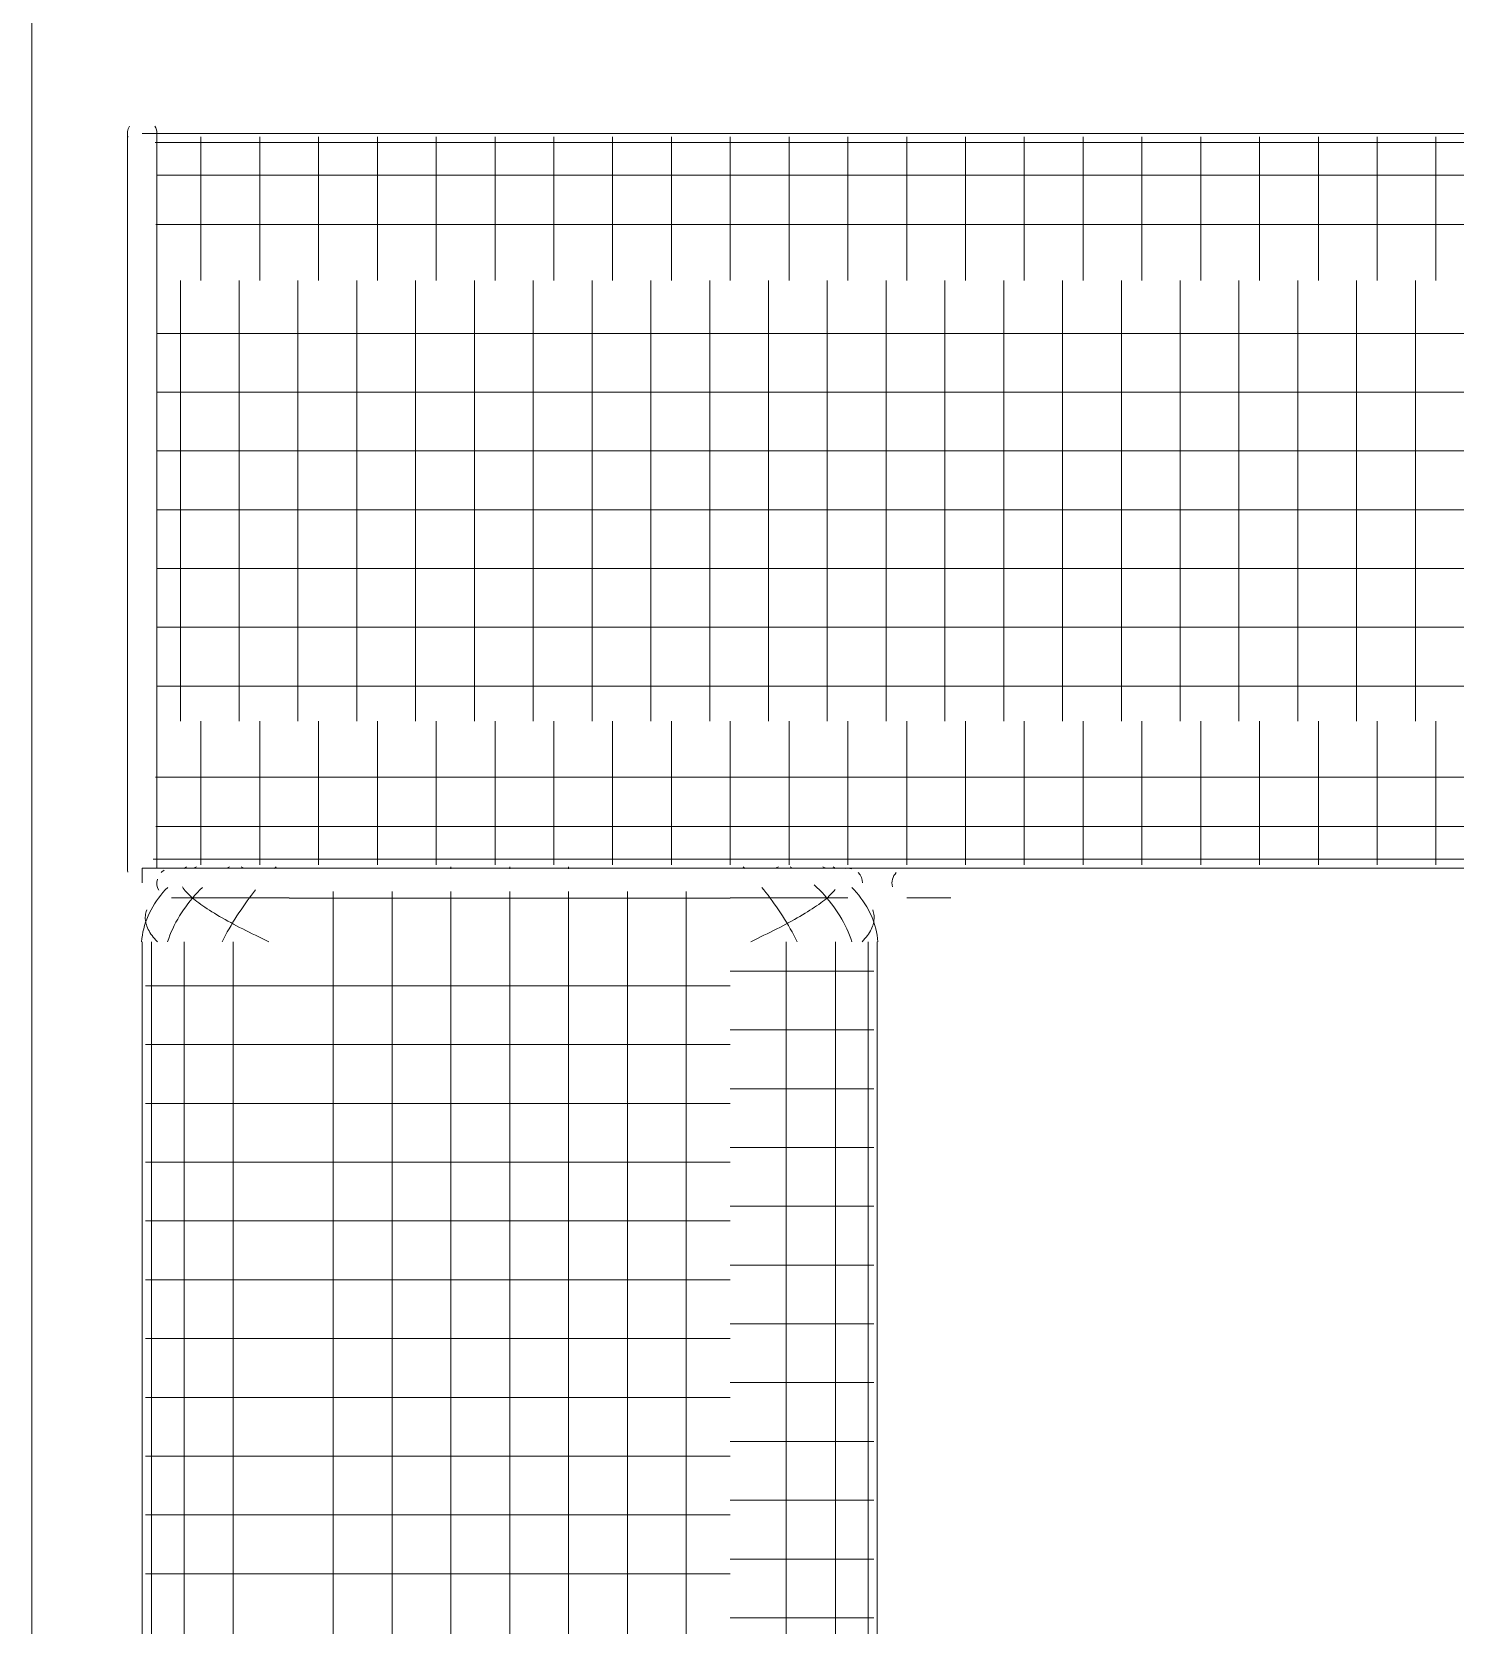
# Model space of a CAD drawing. Header units: millimetres. Extents: x 586.5 to 618.3, y 239.1 to 272.6.
# Drawn here: x 594.072 to 594.556, y 270.803 to 271.345 of the extents above; entities that cross this region are included whole.
import ezdxf

# ---------------------------------------------------------------- set-up
doc = ezdxf.new("R2010")
doc.units = ezdxf.units.MM
doc.header["$LTSCALE"] = 75
doc.layers.add('A Arquitetura LRZ', color=252, linetype='Continuous', lineweight=9)
doc.layers.add('A Mobiliário LRZ', color=253, linetype='Continuous', lineweight=9)

msp = doc.modelspace()

# ---------------------------------------------------------------- linework, layer by layer
at = {"layer": 'A Arquitetura LRZ'}
msp.add_line((594.07204, 263.6104), (594.07204, 271.4104), dxfattribs=at)
at = {"layer": 'A Mobiliário LRZ'}
for p, q in [((594.10454, 271.3104), (594.10454, 271.31036)), ((594.10454, 271.31036), (594.10454, 271.31024)), ((594.10454, 271.31024), (594.10454, 271.31004)), ((594.10454, 271.31004), (594.10454, 271.30977)), ((594.10454, 271.30977), (594.10454, 271.30941)), ((594.10454, 271.30941), (594.10454, 271.30897)), ((595.02954, 271.3104), (594.10954, 271.3104)), ((594.11454, 271.31034), (594.11454, 271.3104)), ((594.11454, 271.3104), (594.11454, 271.3104)), ((594.11454, 271.3102), (594.11454, 271.31034)), ((594.11454, 271.30998), (594.11454, 271.3102)), ((594.11454, 271.30968), (594.11454, 271.30998)), ((594.11454, 271.3093), (594.11454, 271.30968)), ((594.10454, 271.30897), (594.10454, 271.30846)), ((594.10454, 271.30846), (594.10454, 271.30787)), ((594.10454, 271.30787), (594.10454, 271.3072)), ((594.10454, 271.3072), (594.10454, 271.30646)), ((594.10454, 271.30646), (594.10454, 271.30564)), ((594.10454, 271.30564), (594.10454, 271.30475)), ((594.10454, 271.30475), (594.10454, 271.30379)), ((595.02487, 271.30728), (594.11394, 271.30728)), ((594.11454, 271.30884), (594.11454, 271.3093)), ((594.11454, 271.3083), (594.11454, 271.30884)), ((594.11454, 271.30769), (594.11454, 271.3083)), ((594.11454, 271.30701), (594.11454, 271.30769)), ((594.11454, 271.30624), (594.11454, 271.30701)), ((594.11454, 271.30541), (594.11454, 271.30624)), ((594.11454, 271.3045), (594.11454, 271.30541)), ((594.11454, 271.30352), (594.11454, 271.3045)), ((594.12954, 271.30926), (594.12954, 271.30421)), ((594.12954, 271.30421), (594.12954, 271.29617)), ((594.14954, 271.30926), (594.14954, 271.30421)), ((594.14954, 271.30421), (594.14954, 271.29617)), ((594.16954, 271.30926), (594.16954, 271.30421)), ((594.16954, 271.30421), (594.16954, 271.29617)), ((594.18954, 271.30926), (594.18954, 271.30421)), ((594.18954, 271.30421), (594.18954, 271.29617)), ((594.20954, 271.30926), (594.20954, 271.30421)), ((594.20954, 271.30421), (594.20954, 271.29617)), ((594.22954, 271.30926), (594.22954, 271.30421)), ((594.22954, 271.30421), (594.22954, 271.29617)), ((594.24954, 271.30926), (594.24954, 271.30421)), ((594.24954, 271.30421), (594.24954, 271.29617)), ((594.26954, 271.30926), (594.26954, 271.30421)), ((594.26954, 271.30421), (594.26954, 271.29617)), ((594.28954, 271.30926), (594.28954, 271.30421)), ((594.28954, 271.30421), (594.28954, 271.29617)), ((594.30954, 271.30926), (594.30954, 271.30421)), ((594.30954, 271.30421), (594.30954, 271.29617)), ((594.32954, 271.30926), (594.32954, 271.30421)), ((594.32954, 271.30421), (594.32954, 271.29617)), ((594.34954, 271.30926), (594.34954, 271.30421)), ((594.34954, 271.30421), (594.34954, 271.29617)), ((594.36954, 271.30926), (594.36954, 271.30421)), ((594.36954, 271.30421), (594.36954, 271.29617)), ((594.38954, 271.30926), (594.38954, 271.30421)), ((594.38954, 271.30421), (594.38954, 271.29617)), ((594.40954, 271.30926), (594.40954, 271.30421)), ((594.40954, 271.30421), (594.40954, 271.29617)), ((594.42954, 271.30926), (594.42954, 271.30421)), ((594.42954, 271.30421), (594.42954, 271.29617)), ((594.44954, 271.30926), (594.44954, 271.30421)), ((594.44954, 271.30421), (594.44954, 271.29617)), ((594.46954, 271.30926), (594.46954, 271.30421)), ((594.46954, 271.30421), (594.46954, 271.29617)), ((594.48954, 271.30926), (594.48954, 271.30421)), ((594.48954, 271.30421), (594.48954, 271.29617)), ((594.50954, 271.30926), (594.50954, 271.30421)), ((594.50954, 271.30421), (594.50954, 271.29617)), ((594.52954, 271.30926), (594.52954, 271.30421)), ((594.52954, 271.30421), (594.52954, 271.29617)), ((594.54954, 271.30926), (594.54954, 271.30421)), ((594.54954, 271.30421), (594.54954, 271.29617)), ((594.10454, 271.30379), (594.10454, 271.30277)), ((594.10454, 271.30277), (594.10454, 271.30167)), ((594.10454, 271.30167), (594.10454, 271.30051)), ((594.10454, 271.30051), (594.10454, 271.29928)), ((594.10454, 271.29928), (594.10454, 271.29799)), ((594.11454, 271.30248), (594.11454, 271.30352)), ((594.11454, 271.30136), (594.11454, 271.30248)), ((594.11454, 271.30018), (594.11454, 271.30136)), ((594.11454, 271.29894), (594.11454, 271.30018)), ((594.11454, 271.29764), (594.11454, 271.29894)), ((594.10454, 271.29799), (594.10454, 271.29665)), ((594.10454, 271.29665), (594.10454, 271.29524)), ((594.10454, 271.29524), (594.10454, 271.29378)), ((594.10454, 271.29378), (594.10454, 271.29226)), ((594.11454, 271.29627), (594.11454, 271.29764)), ((594.11454, 271.29485), (594.11454, 271.29627)), ((594.11454, 271.29337), (594.11454, 271.29485)), ((594.11454, 271.29184), (594.11454, 271.29337)), ((595.02444, 271.29617), (594.11464, 271.29617)), ((594.12954, 271.29617), (594.12954, 271.28569)), ((594.14954, 271.29617), (594.14954, 271.28569)), ((594.16954, 271.29617), (594.16954, 271.28569)), ((594.18954, 271.29617), (594.18954, 271.28569)), ((594.20954, 271.29617), (594.20954, 271.28569)), ((594.22954, 271.29617), (594.22954, 271.28569)), ((594.24954, 271.29617), (594.24954, 271.28569)), ((594.26954, 271.29617), (594.26954, 271.28569)), ((594.28954, 271.29617), (594.28954, 271.28569)), ((594.30954, 271.29617), (594.30954, 271.28569)), ((594.32954, 271.29617), (594.32954, 271.28569)), ((594.34954, 271.29617), (594.34954, 271.28569)), ((594.36954, 271.29617), (594.36954, 271.28569)), ((594.38954, 271.29617), (594.38954, 271.28569)), ((594.40954, 271.29617), (594.40954, 271.28569)), ((594.42954, 271.29617), (594.42954, 271.28569)), ((594.44954, 271.29617), (594.44954, 271.28569)), ((594.46954, 271.29617), (594.46954, 271.28569)), ((594.48954, 271.29617), (594.48954, 271.28569)), ((594.50954, 271.29617), (594.50954, 271.28569)), ((594.52954, 271.29617), (594.52954, 271.28569)), ((594.54954, 271.29617), (594.54954, 271.28569)), ((594.10454, 271.29226), (594.10454, 271.29069)), ((594.10454, 271.29069), (594.10454, 271.28908)), ((594.10454, 271.28908), (594.10454, 271.28742)), ((594.11454, 271.29026), (594.11454, 271.29184)), ((594.11454, 271.28864), (594.11454, 271.29026)), ((594.11454, 271.28696), (594.11454, 271.28864)), ((594.10454, 271.28742), (594.10454, 271.28571)), ((594.10454, 271.28571), (594.10454, 271.28397)), ((594.10454, 271.28397), (594.10454, 271.28219)), ((594.11454, 271.28525), (594.11454, 271.28696)), ((594.11454, 271.28349), (594.11454, 271.28525)), ((594.11454, 271.2817), (594.11454, 271.28349)), ((594.12954, 271.28569), (594.12954, 271.2735)), ((594.14954, 271.28569), (594.14954, 271.2735)), ((594.16954, 271.28569), (594.16954, 271.2735)), ((594.18954, 271.28569), (594.18954, 271.2735)), ((594.20954, 271.28569), (594.20954, 271.2735)), ((594.22954, 271.28569), (594.22954, 271.2735)), ((594.24954, 271.28569), (594.24954, 271.2735)), ((594.26954, 271.28569), (594.26954, 271.2735)), ((594.28954, 271.28569), (594.28954, 271.2735)), ((594.30954, 271.28569), (594.30954, 271.2735)), ((594.32954, 271.28569), (594.32954, 271.2735)), ((594.34954, 271.28569), (594.34954, 271.2735)), ((594.36954, 271.28569), (594.36954, 271.2735)), ((594.38954, 271.28569), (594.38954, 271.2735)), ((594.40954, 271.28569), (594.40954, 271.2735)), ((594.42954, 271.28569), (594.42954, 271.2735)), ((594.44954, 271.28569), (594.44954, 271.2735)), ((594.46954, 271.28569), (594.46954, 271.2735)), ((594.48954, 271.28569), (594.48954, 271.2735)), ((594.50954, 271.28569), (594.50954, 271.2735)), ((594.52954, 271.28569), (594.52954, 271.2735)), ((594.54954, 271.28569), (594.54954, 271.2735)), ((594.10454, 271.28219), (594.10454, 271.28037)), ((594.10454, 271.28037), (594.10454, 271.27852)), ((594.10454, 271.27852), (594.10454, 271.27664)), ((595.02507, 271.27942), (594.11422, 271.27942)), ((594.11454, 271.27987), (594.11454, 271.2817)), ((594.11454, 271.27802), (594.11454, 271.27987)), ((594.11454, 271.27613), (594.11454, 271.27802)), ((594.10454, 271.27664), (594.10454, 271.27474)), ((594.10454, 271.27474), (594.10454, 271.27281)), ((594.10454, 271.27281), (594.10454, 271.27087)), ((594.11454, 271.27422), (594.11454, 271.27613)), ((594.11454, 271.27229), (594.11454, 271.27422)), ((594.11454, 271.27034), (594.11454, 271.27229)), ((594.12954, 271.2735), (594.12954, 271.2604)), ((594.14954, 271.2735), (594.14954, 271.2604)), ((594.16954, 271.2735), (594.16954, 271.2604)), ((594.18954, 271.2735), (594.18954, 271.2604)), ((594.20954, 271.2735), (594.20954, 271.2604)), ((594.22954, 271.2735), (594.22954, 271.2604)), ((594.24954, 271.2735), (594.24954, 271.2604)), ((594.26954, 271.2735), (594.26954, 271.2604)), ((594.28954, 271.2735), (594.28954, 271.2604)), ((594.30954, 271.2735), (594.30954, 271.2604)), ((594.32954, 271.2735), (594.32954, 271.2604)), ((594.34954, 271.2735), (594.34954, 271.2604)), ((594.36954, 271.2735), (594.36954, 271.2604)), ((594.38954, 271.2735), (594.38954, 271.2604)), ((594.40954, 271.2735), (594.40954, 271.2604)), ((594.42954, 271.2735), (594.42954, 271.2604)), ((594.44954, 271.2735), (594.44954, 271.2604)), ((594.46954, 271.2735), (594.46954, 271.2604)), ((594.48954, 271.2735), (594.48954, 271.2604)), ((594.50954, 271.2735), (594.50954, 271.2604)), ((594.52954, 271.2735), (594.52954, 271.2604)), ((594.54954, 271.2735), (594.54954, 271.2604)), ((594.10454, 271.27087), (594.10454, 271.2689)), ((594.10454, 271.2689), (594.10454, 271.26692)), ((594.10454, 271.26692), (594.10454, 271.26494)), ((594.11454, 271.26837), (594.11454, 271.27034)), ((594.11454, 271.26639), (594.11454, 271.26837)), ((594.11454, 271.2644), (594.11454, 271.26639)), ((594.10454, 271.26494), (594.10454, 271.26294)), ((594.10454, 271.26294), (594.10454, 271.26094)), ((594.10454, 271.26094), (594.10454, 271.2604)), ((594.11454, 271.2624), (594.11454, 271.2644)), ((594.11454, 271.2604), (594.11454, 271.2624)), ((594.10454, 271.2604), (594.10454, 271.1104)), ((594.11454, 271.1104), (594.11454, 271.2604)), ((594.12254, 271.2604), (594.12254, 271.1104)), ((594.14254, 271.2604), (594.14254, 271.1104)), ((594.16254, 271.2604), (594.16254, 271.1104)), ((594.18254, 271.2604), (594.18254, 271.1104)), ((594.20254, 271.2604), (594.20254, 271.1104)), ((594.22254, 271.2604), (594.22254, 271.1104)), ((594.24254, 271.2604), (594.24254, 271.1104)), ((594.26254, 271.2604), (594.26254, 271.1104)), ((594.28254, 271.2604), (594.28254, 271.1104)), ((594.30254, 271.2604), (594.30254, 271.1104)), ((594.32254, 271.2604), (594.32254, 271.1104)), ((594.34254, 271.2604), (594.34254, 271.1104)), ((594.36254, 271.2604), (594.36254, 271.1104)), ((594.38254, 271.2604), (594.38254, 271.1104)), ((594.40254, 271.2604), (594.40254, 271.1104)), ((594.42254, 271.2604), (594.42254, 271.1104)), ((594.44254, 271.2604), (594.44254, 271.1104)), ((594.46254, 271.2604), (594.46254, 271.1104)), ((594.48254, 271.2604), (594.48254, 271.1104)), ((594.50254, 271.2604), (594.50254, 271.1104)), ((594.52254, 271.2604), (594.52254, 271.1104)), ((594.54254, 271.2604), (594.54254, 271.1104)), ((595.02454, 271.2424), (594.11454, 271.2424)), ((595.02454, 271.2224), (594.11454, 271.2224)), ((595.02454, 271.2024), (594.11454, 271.2024)), ((595.02454, 271.1824), (594.11454, 271.1824)), ((595.02454, 271.1624), (594.11454, 271.1624)), ((595.02454, 271.1424), (594.11454, 271.1424)), ((595.02454, 271.1224), (594.11454, 271.1224)), ((594.10454, 271.1104), (594.10454, 271.1084)), ((594.11454, 271.10986), (594.11454, 271.1104)), ((594.11454, 271.10786), (594.11454, 271.10986)), ((594.12954, 271.09731), (594.12954, 271.1104)), ((594.14954, 271.09731), (594.14954, 271.1104)), ((594.16954, 271.09731), (594.16954, 271.1104)), ((594.18954, 271.09731), (594.18954, 271.1104)), ((594.20954, 271.09731), (594.20954, 271.1104)), ((594.22954, 271.09731), (594.22954, 271.1104)), ((594.24954, 271.09731), (594.24954, 271.1104)), ((594.26954, 271.09731), (594.26954, 271.1104)), ((594.28954, 271.09731), (594.28954, 271.1104)), ((594.30954, 271.09731), (594.30954, 271.1104)), ((594.32954, 271.09731), (594.32954, 271.1104)), ((594.34954, 271.09731), (594.34954, 271.1104)), ((594.36954, 271.09731), (594.36954, 271.1104)), ((594.38954, 271.09731), (594.38954, 271.1104)), ((594.40954, 271.09731), (594.40954, 271.1104)), ((594.42954, 271.09731), (594.42954, 271.1104)), ((594.44954, 271.09731), (594.44954, 271.1104)), ((594.46954, 271.09731), (594.46954, 271.1104)), ((594.48954, 271.09731), (594.48954, 271.1104)), ((594.50954, 271.09731), (594.50954, 271.1104)), ((594.52954, 271.09731), (594.52954, 271.1104)), ((594.54954, 271.09731), (594.54954, 271.1104)), ((594.10454, 271.1084), (594.10454, 271.10641)), ((594.10454, 271.10641), (594.10454, 271.10442)), ((594.10454, 271.10442), (594.10454, 271.10244)), ((594.11454, 271.10587), (594.11454, 271.10786)), ((594.11454, 271.10388), (594.11454, 271.10587)), ((594.11454, 271.10191), (594.11454, 271.10388)), ((594.10454, 271.10244), (594.10454, 271.10047)), ((594.10454, 271.10047), (594.10454, 271.09852)), ((594.10454, 271.09852), (594.10454, 271.09659)), ((594.11454, 271.09994), (594.11454, 271.10191)), ((594.11454, 271.09799), (594.11454, 271.09994)), ((594.11454, 271.09607), (594.11454, 271.09799)), ((594.10454, 271.09659), (594.10454, 271.09468)), ((594.10454, 271.09468), (594.10454, 271.09279)), ((594.10454, 271.09279), (594.10454, 271.09093)), ((594.11454, 271.09416), (594.11454, 271.09607)), ((594.11454, 271.09229), (594.11454, 271.09416)), ((594.12954, 271.08511), (594.12954, 271.09731)), ((594.14954, 271.08511), (594.14954, 271.09731)), ((594.16954, 271.08511), (594.16954, 271.09731)), ((594.18954, 271.08511), (594.18954, 271.09731)), ((594.20954, 271.08511), (594.20954, 271.09731)), ((594.22954, 271.08511), (594.22954, 271.09731)), ((594.24954, 271.08511), (594.24954, 271.09731)), ((594.26954, 271.08511), (594.26954, 271.09731)), ((594.28954, 271.08511), (594.28954, 271.09731)), ((594.30954, 271.08511), (594.30954, 271.09731)), ((594.32954, 271.08511), (594.32954, 271.09731)), ((594.34954, 271.08511), (594.34954, 271.09731)), ((594.36954, 271.08511), (594.36954, 271.09731)), ((594.38954, 271.08511), (594.38954, 271.09731)), ((594.40954, 271.08511), (594.40954, 271.09731)), ((594.42954, 271.08511), (594.42954, 271.09731)), ((594.44954, 271.08511), (594.44954, 271.09731)), ((594.46954, 271.08511), (594.46954, 271.09731)), ((594.48954, 271.08511), (594.48954, 271.09731)), ((594.50954, 271.08511), (594.50954, 271.09731)), ((594.52954, 271.08511), (594.52954, 271.09731)), ((594.54954, 271.08511), (594.54954, 271.09731)), ((594.10454, 271.09093), (594.10454, 271.08911)), ((594.10454, 271.08911), (594.10454, 271.08731)), ((594.10454, 271.08731), (594.10454, 271.08556)), ((594.11413, 271.09139), (595.02487, 271.09139)), ((594.11454, 271.09044), (594.11454, 271.09229)), ((594.11454, 271.08862), (594.11454, 271.09044)), ((594.11454, 271.08684), (594.11454, 271.08862)), ((594.10454, 271.08556), (594.10454, 271.08384)), ((594.10454, 271.08384), (594.10454, 271.08217)), ((594.10454, 271.08217), (594.10454, 271.08054)), ((594.11454, 271.08509), (594.11454, 271.08684)), ((594.11454, 271.08339), (594.11454, 271.08509)), ((594.11454, 271.08173), (594.11454, 271.08339)), ((594.11454, 271.08011), (594.11454, 271.08173)), ((594.12954, 271.07464), (594.12954, 271.08511)), ((594.14954, 271.07464), (594.14954, 271.08511)), ((594.16954, 271.07464), (594.16954, 271.08511)), ((594.18954, 271.07464), (594.18954, 271.08511)), ((594.20954, 271.07464), (594.20954, 271.08511)), ((594.22954, 271.07464), (594.22954, 271.08511)), ((594.24954, 271.07464), (594.24954, 271.08511)), ((594.26954, 271.07464), (594.26954, 271.08511)), ((594.28954, 271.07464), (594.28954, 271.08511)), ((594.30954, 271.07464), (594.30954, 271.08511)), ((594.32954, 271.07464), (594.32954, 271.08511)), ((594.34954, 271.07464), (594.34954, 271.08511)), ((594.36954, 271.07464), (594.36954, 271.08511)), ((594.38954, 271.07464), (594.38954, 271.08511)), ((594.40954, 271.07464), (594.40954, 271.08511)), ((594.42954, 271.07464), (594.42954, 271.08511)), ((594.44954, 271.07464), (594.44954, 271.08511)), ((594.46954, 271.07464), (594.46954, 271.08511)), ((594.48954, 271.07464), (594.48954, 271.08511)), ((594.50954, 271.07464), (594.50954, 271.08511)), ((594.52954, 271.07464), (594.52954, 271.08511)), ((594.54954, 271.07464), (594.54954, 271.08511)), ((594.10454, 271.08054), (594.10454, 271.07896)), ((594.10454, 271.07896), (594.10454, 271.07743)), ((594.10454, 271.07743), (594.10454, 271.07596)), ((594.11454, 271.07855), (594.11454, 271.08011)), ((594.11454, 271.07703), (594.11454, 271.07855)), ((594.11454, 271.07557), (594.11454, 271.07703)), ((594.10454, 271.07596), (594.10454, 271.07454)), ((594.10454, 271.07454), (594.10454, 271.07317)), ((594.10454, 271.07317), (594.10454, 271.07187)), ((594.10454, 271.07187), (594.10454, 271.07062)), ((594.11419, 271.07464), (595.02444, 271.07464)), ((594.11454, 271.07416), (594.11454, 271.07557)), ((594.11454, 271.07281), (594.11454, 271.07416)), ((594.11454, 271.07153), (594.11454, 271.07281)), ((594.11454, 271.0703), (594.11454, 271.07153)), ((594.12954, 271.0666), (594.12954, 271.07464)), ((594.14954, 271.0666), (594.14954, 271.07464)), ((594.16954, 271.0666), (594.16954, 271.07464)), ((594.18954, 271.0666), (594.18954, 271.07464)), ((594.20954, 271.0666), (594.20954, 271.07464)), ((594.22954, 271.0666), (594.22954, 271.07464)), ((594.24954, 271.0666), (594.24954, 271.07464)), ((594.26954, 271.0666), (594.26954, 271.07464)), ((594.28954, 271.0666), (594.28954, 271.07464)), ((594.30954, 271.0666), (594.30954, 271.07464)), ((594.32954, 271.0666), (594.32954, 271.07464)), ((594.34954, 271.0666), (594.34954, 271.07464)), ((594.36954, 271.0666), (594.36954, 271.07464)), ((594.38954, 271.0666), (594.38954, 271.07464)), ((594.40954, 271.0666), (594.40954, 271.07464)), ((594.42954, 271.0666), (594.42954, 271.07464)), ((594.44954, 271.0666), (594.44954, 271.07464)), ((594.46954, 271.0666), (594.46954, 271.07464)), ((594.48954, 271.0666), (594.48954, 271.07464)), ((594.50954, 271.0666), (594.50954, 271.07464)), ((594.52954, 271.0666), (594.52954, 271.07464)), ((594.54954, 271.0666), (594.54954, 271.07464)), ((594.10454, 271.07062), (594.10454, 271.06944)), ((594.10454, 271.06944), (594.10454, 271.06833)), ((594.10454, 271.06833), (594.10454, 271.06728)), ((594.10454, 271.06728), (594.10454, 271.06631)), ((594.10454, 271.06631), (594.10454, 271.0654)), ((594.10454, 271.0654), (594.10454, 271.06456)), ((594.11454, 271.06914), (594.11454, 271.0703)), ((594.11454, 271.06804), (594.11454, 271.06914)), ((594.11454, 271.06701), (594.11454, 271.06804)), ((594.11454, 271.06605), (594.11454, 271.06701)), ((594.11454, 271.06517), (594.11454, 271.06605)), ((594.12954, 271.06155), (594.12954, 271.0666)), ((594.14954, 271.06155), (594.14954, 271.0666)), ((594.16954, 271.06155), (594.16954, 271.0666)), ((594.18954, 271.06155), (594.18954, 271.0666)), ((594.20954, 271.06155), (594.20954, 271.0666)), ((594.22954, 271.06155), (594.22954, 271.0666)), ((594.24954, 271.06155), (594.24954, 271.0666)), ((594.26954, 271.06155), (594.26954, 271.0666)), ((594.28954, 271.06155), (594.28954, 271.0666)), ((594.30954, 271.06155), (594.30954, 271.0666)), ((594.32954, 271.06155), (594.32954, 271.0666)), ((594.34954, 271.06155), (594.34954, 271.0666)), ((594.36954, 271.06155), (594.36954, 271.0666)), ((594.38954, 271.06155), (594.38954, 271.0666)), ((594.40954, 271.06155), (594.40954, 271.0666)), ((594.42954, 271.06155), (594.42954, 271.0666)), ((594.44954, 271.06155), (594.44954, 271.0666)), ((594.46954, 271.06155), (594.46954, 271.0666)), ((594.48954, 271.06155), (594.48954, 271.0666)), ((594.50954, 271.06155), (594.50954, 271.0666)), ((594.52954, 271.06155), (594.52954, 271.0666)), ((594.54954, 271.06155), (594.54954, 271.0666)), ((594.10454, 271.06456), (594.10454, 271.0638)), ((594.10454, 271.0638), (594.10454, 271.06311)), ((594.10454, 271.06311), (594.10454, 271.0625)), ((594.10454, 271.0625), (594.10454, 271.06197)), ((594.10454, 271.06197), (594.10454, 271.06151)), ((594.10454, 271.06151), (594.10454, 271.06113)), ((594.10454, 271.06113), (594.10454, 271.06083)), ((594.10454, 271.06083), (594.10454, 271.06061)), ((594.10454, 271.06061), (594.10454, 271.06047)), ((594.10454, 271.06047), (594.10454, 271.06041)), ((594.10454, 271.06041), (594.10454, 271.0604)), ((594.10954, 271.0554), (594.10954, 271.0604)), ((594.10954, 271.0604), (594.11954, 271.0604)), ((594.11324, 271.06353), (595.02515, 271.06353)), ((594.11454, 271.06435), (594.11454, 271.06517)), ((594.11454, 271.06361), (594.11454, 271.06435)), ((594.11454, 271.06294), (594.11454, 271.06361)), ((594.11454, 271.06235), (594.11454, 271.06294)), ((594.11454, 271.06184), (594.11454, 271.06235)), ((594.11454, 271.0614), (594.11454, 271.06184)), ((594.11454, 271.06104), (594.11454, 271.0614)), ((594.11454, 271.06076), (594.11454, 271.06104)), ((594.11454, 271.06056), (594.11454, 271.06076)), ((594.11454, 271.06044), (594.11454, 271.06056)), ((594.11454, 271.0604), (594.11454, 271.06044)), ((594.11955, 271.0604), (594.11954, 271.0604)), ((594.1196, 271.0604), (594.11955, 271.0604)), ((594.11971, 271.0604), (594.1196, 271.0604)), ((594.11989, 271.0604), (594.11971, 271.0604)), ((594.12013, 271.0604), (594.11989, 271.0604)), ((594.12043, 271.0604), (594.12013, 271.0604)), ((594.12079, 271.0604), (594.12043, 271.0604)), ((594.12122, 271.0604), (594.12079, 271.0604)), ((594.12171, 271.0604), (594.12122, 271.0604)), ((594.12226, 271.0604), (594.12171, 271.0604)), ((594.12287, 271.0604), (594.12226, 271.0604)), ((594.12354, 271.0604), (594.12287, 271.0604)), ((594.12427, 271.0604), (594.12354, 271.0604)), ((594.12425, 271.06065), (594.12392, 271.06038)), ((594.1246, 271.06092), (594.12425, 271.06065)), ((594.12505, 271.0604), (594.12427, 271.0604)), ((594.12588, 271.0604), (594.12505, 271.0604)), ((594.12678, 271.0604), (594.12588, 271.0604)), ((594.12772, 271.0604), (594.12678, 271.0604)), ((594.12805, 271.06092), (594.12705, 271.0604)), ((594.12871, 271.0604), (594.12772, 271.0604)), ((594.12976, 271.0604), (594.12871, 271.0604)), ((594.13085, 271.0604), (594.12976, 271.0604)), ((594.13199, 271.0604), (594.13085, 271.0604)), ((594.13317, 271.0604), (594.13199, 271.0604)), ((594.13439, 271.0604), (594.13317, 271.0604)), ((594.13566, 271.0604), (594.13439, 271.0604)), ((594.13696, 271.0604), (594.13566, 271.0604)), ((594.1383, 271.0604), (594.13696, 271.0604)), ((594.13967, 271.0604), (594.1383, 271.0604)), ((594.13922, 271.06092), (594.13835, 271.0604)), ((594.14107, 271.0604), (594.13967, 271.0604)), ((594.14251, 271.0604), (594.14107, 271.0604)), ((594.14397, 271.0604), (594.14251, 271.0604)), ((594.1432, 271.06092), (594.14368, 271.06066)), ((594.14368, 271.06066), (594.14419, 271.0604)), ((594.14545, 271.0604), (594.14397, 271.0604)), ((594.14696, 271.0604), (594.14545, 271.0604)), ((594.14849, 271.0604), (594.14696, 271.0604)), ((594.15004, 271.0604), (594.14849, 271.0604)), ((594.1516, 271.0604), (594.15004, 271.0604)), ((594.15317, 271.0604), (594.1516, 271.0604)), ((594.15475, 271.0604), (594.15317, 271.0604)), ((594.15516, 271.06092), (594.1546, 271.06037)), ((594.15635, 271.0604), (594.15475, 271.0604)), ((594.15794, 271.0604), (594.15635, 271.0604)), ((594.15954, 271.0604), (594.15794, 271.0604)), ((594.30954, 271.0604), (594.15954, 271.0604)), ((594.21454, 271.06092), (594.21454, 271.06023)), ((594.23454, 271.06092), (594.23454, 271.06023)), ((594.25454, 271.06092), (594.25454, 271.06023)), ((594.30998, 271.0604), (594.30954, 271.0604)), ((594.31157, 271.0604), (594.30998, 271.0604)), ((594.31317, 271.0604), (594.31157, 271.0604)), ((594.31476, 271.0604), (594.31317, 271.0604)), ((594.31449, 271.06037), (594.31393, 271.06092)), ((594.31634, 271.0604), (594.31476, 271.0604)), ((594.31791, 271.0604), (594.31634, 271.0604)), ((594.31947, 271.0604), (594.31791, 271.0604)), ((594.32101, 271.0604), (594.31947, 271.0604)), ((594.32254, 271.0604), (594.32101, 271.0604)), ((594.32404, 271.0604), (594.32254, 271.0604)), ((594.32552, 271.0604), (594.32404, 271.0604)), ((594.32541, 271.06066), (594.32489, 271.0604)), ((594.32589, 271.06092), (594.32541, 271.06066)), ((594.32697, 271.0604), (594.32552, 271.0604)), ((594.3284, 271.0604), (594.32697, 271.0604)), ((594.32979, 271.0604), (594.3284, 271.0604)), ((594.33116, 271.0604), (594.32979, 271.0604)), ((594.33074, 271.0604), (594.32987, 271.06092)), ((594.33248, 271.0604), (594.33116, 271.0604)), ((594.33378, 271.0604), (594.33248, 271.0604)), ((594.33503, 271.0604), (594.33378, 271.0604)), ((594.33624, 271.0604), (594.33503, 271.0604)), ((594.33741, 271.0604), (594.33624, 271.0604)), ((594.33854, 271.0604), (594.33741, 271.0604)), ((594.33962, 271.0604), (594.33854, 271.0604)), ((594.34065, 271.0604), (594.33962, 271.0604)), ((594.34163, 271.0604), (594.34065, 271.0604)), ((594.34204, 271.0604), (594.34103, 271.06092)), ((594.34256, 271.0604), (594.34163, 271.0604)), ((594.34343, 271.0604), (594.34256, 271.0604)), ((594.34426, 271.0604), (594.34343, 271.0604)), ((594.34502, 271.0604), (594.34426, 271.0604)), ((594.34448, 271.06092), (594.34484, 271.06065)), ((594.34484, 271.06065), (594.34517, 271.06038)), ((594.34573, 271.0604), (594.34502, 271.0604)), ((594.34639, 271.0604), (594.34573, 271.0604)), ((594.34698, 271.0604), (594.34639, 271.0604)), ((594.34686, 271.0604), (595.02954, 271.0604)), ((594.34751, 271.0604), (594.34698, 271.0604)), ((594.34799, 271.0604), (594.34751, 271.0604)), ((594.3484, 271.0604), (594.34799, 271.0604)), ((594.34875, 271.0604), (594.3484, 271.0604)), ((594.34903, 271.0604), (594.34875, 271.0604)), ((594.34926, 271.0604), (594.34903, 271.0604)), ((594.34942, 271.0604), (594.34926, 271.0604)), ((594.34951, 271.0604), (594.34942, 271.0604)), ((594.34954, 271.0604), (594.34951, 271.0604)), ((594.33901, 271.05392), (594.33813, 271.05476)), ((594.11441, 271.04931), (594.11375, 271.04832)), ((594.1151, 271.05028), (594.11441, 271.04931)), ((594.11584, 271.05123), (594.1151, 271.05028)), ((594.11661, 271.05215), (594.11584, 271.05123)), ((594.11741, 271.05305), (594.11661, 271.05215)), ((594.11825, 271.05392), (594.11741, 271.05305)), ((594.11954, 271.0504), (594.11958, 271.0504)), ((594.11958, 271.0504), (594.11967, 271.0504)), ((594.11967, 271.0504), (594.11983, 271.0504)), ((594.11983, 271.0504), (594.12005, 271.0504)), ((594.12005, 271.0504), (594.12034, 271.0504)), ((594.12034, 271.0504), (594.12069, 271.0504)), ((594.12069, 271.0504), (594.1211, 271.0504)), ((594.1211, 271.0504), (594.12157, 271.0504)), ((594.12157, 271.0504), (594.12211, 271.0504)), ((594.12211, 271.0504), (594.1227, 271.0504)), ((594.1227, 271.0504), (594.12335, 271.0504)), ((594.12324, 271.05407), (594.12352, 271.05364)), ((594.12335, 271.0504), (594.12406, 271.0504)), ((594.12352, 271.05364), (594.12383, 271.05322)), ((594.12383, 271.05322), (594.12418, 271.05278)), ((594.12406, 271.0504), (594.12483, 271.0504)), ((594.12418, 271.05278), (594.12456, 271.05234)), ((594.12456, 271.05234), (594.12498, 271.05189)), ((594.12483, 271.0504), (594.12565, 271.0504)), ((594.12498, 271.05189), (594.12542, 271.05144)), ((594.12589, 271.04931), (594.12512, 271.04832)), ((594.12542, 271.05144), (594.12591, 271.05098)), ((594.12565, 271.0504), (594.12653, 271.0504)), ((594.12669, 271.05028), (594.12589, 271.04931)), ((594.12591, 271.05098), (594.12642, 271.05051)), ((594.12642, 271.05051), (594.12697, 271.05004)), ((594.12653, 271.0504), (594.12746, 271.0504)), ((594.12751, 271.05123), (594.12669, 271.05028)), ((594.12697, 271.05004), (594.12755, 271.04957)), ((594.12746, 271.0504), (594.12844, 271.0504)), ((594.12835, 271.05215), (594.12751, 271.05123)), ((594.12755, 271.04957), (594.12816, 271.04909)), ((594.1292, 271.05305), (594.12835, 271.05215)), ((594.12844, 271.0504), (594.12947, 271.0504)), ((594.13007, 271.05392), (594.1292, 271.05305)), ((594.12947, 271.0504), (594.13055, 271.0504)), ((594.13055, 271.0504), (594.13168, 271.0504)), ((594.13168, 271.0504), (594.13284, 271.0504)), ((594.13284, 271.0504), (594.13406, 271.0504)), ((594.13406, 271.0504), (594.13531, 271.0504)), ((594.13531, 271.0504), (594.1366, 271.0504)), ((594.1366, 271.0504), (594.13793, 271.0504)), ((594.13793, 271.0504), (594.13929, 271.0504)), ((594.13929, 271.0504), (594.14069, 271.0504)), ((594.14069, 271.0504), (594.14212, 271.0504)), ((594.14212, 271.0504), (594.14357, 271.0504)), ((594.14357, 271.0504), (594.14505, 271.0504)), ((594.14528, 271.04931), (594.14457, 271.04832)), ((594.14505, 271.0504), (594.14655, 271.0504)), ((594.14599, 271.05028), (594.14528, 271.04931)), ((594.1467, 271.05123), (594.14599, 271.05028)), ((594.14655, 271.0504), (594.14807, 271.0504)), ((594.14741, 271.05215), (594.1467, 271.05123)), ((594.14811, 271.05305), (594.14741, 271.05215)), ((594.14807, 271.0504), (594.14962, 271.0504)), ((594.14962, 271.0504), (594.15117, 271.0504)), ((594.15117, 271.0504), (594.15274, 271.0504)), ((594.15274, 271.0504), (594.15433, 271.0504)), ((594.15433, 271.0504), (594.15592, 271.0504)), ((594.15592, 271.0504), (594.15751, 271.0504)), ((594.15751, 271.0504), (594.15911, 271.0504)), ((594.15911, 271.0504), (594.15954, 271.0504)), ((594.30954, 271.05028), (594.15954, 271.05028)), ((594.17454, 271.05245), (594.17454, 271.0456)), ((594.19454, 271.05245), (594.19454, 271.0456)), ((594.21454, 271.05245), (594.21454, 271.0456)), ((594.23454, 271.05245), (594.23454, 271.0456)), ((594.25454, 271.05245), (594.25454, 271.0456)), ((594.27454, 271.05245), (594.27454, 271.0456)), ((594.29454, 271.05245), (594.29454, 271.0456)), ((594.30954, 271.0504), (594.31114, 271.0504)), ((594.31114, 271.0504), (594.31274, 271.0504)), ((594.31274, 271.0504), (594.31433, 271.0504)), ((594.31433, 271.0504), (594.31592, 271.0504)), ((594.31592, 271.0504), (594.31749, 271.0504)), ((594.31749, 271.0504), (594.31905, 271.0504)), ((594.31905, 271.0504), (594.3206, 271.0504)), ((594.32097, 271.05305), (594.32027, 271.05392)), ((594.3206, 271.0504), (594.32213, 271.0504)), ((594.32168, 271.05215), (594.32097, 271.05305)), ((594.32239, 271.05123), (594.32168, 271.05215)), ((594.32213, 271.0504), (594.32363, 271.0504)), ((594.3231, 271.05028), (594.32239, 271.05123)), ((594.32381, 271.04931), (594.3231, 271.05028)), ((594.32363, 271.0504), (594.32512, 271.0504)), ((594.32452, 271.04832), (594.32381, 271.04931)), ((594.32512, 271.0504), (594.32658, 271.0504)), ((594.32658, 271.0504), (594.32801, 271.0504)), ((594.32801, 271.0504), (594.32942, 271.0504)), ((594.32942, 271.0504), (594.33079, 271.0504)), ((594.33079, 271.0504), (594.33213, 271.0504)), ((594.33213, 271.0504), (594.33343, 271.0504)), ((594.33343, 271.0504), (594.3347, 271.0504)), ((594.3347, 271.0504), (594.33592, 271.0504)), ((594.33592, 271.0504), (594.3371, 271.0504)), ((594.3371, 271.0504), (594.33824, 271.0504)), ((594.33824, 271.0504), (594.33933, 271.0504)), ((594.33989, 271.05305), (594.33901, 271.05392)), ((594.33933, 271.0504), (594.34037, 271.0504)), ((594.34074, 271.05215), (594.33989, 271.05305)), ((594.34037, 271.0504), (594.34137, 271.0504)), ((594.34158, 271.05123), (594.34074, 271.05215)), ((594.34154, 271.04957), (594.34093, 271.04909)), ((594.34137, 271.0504), (594.34231, 271.0504)), ((594.34212, 271.05004), (594.34154, 271.04957)), ((594.3424, 271.05028), (594.34158, 271.05123)), ((594.34267, 271.05051), (594.34212, 271.05004)), ((594.34231, 271.0504), (594.3432, 271.0504)), ((594.34319, 271.04931), (594.3424, 271.05028)), ((594.34318, 271.05098), (594.34267, 271.05051)), ((594.34366, 271.05144), (594.34318, 271.05098)), ((594.34397, 271.04832), (594.34319, 271.04931)), ((594.3432, 271.0504), (594.34404, 271.0504)), ((594.34411, 271.05189), (594.34366, 271.05144)), ((594.34404, 271.0504), (594.34482, 271.0504)), ((594.34452, 271.05234), (594.34411, 271.05189)), ((594.34491, 271.05278), (594.34452, 271.05234)), ((594.34482, 271.0504), (594.34555, 271.0504)), ((594.34525, 271.05322), (594.34491, 271.05278)), ((594.34555, 271.0504), (594.34622, 271.0504)), ((594.34622, 271.0504), (594.34683, 271.0504)), ((594.34683, 271.0504), (594.34737, 271.0504)), ((594.34737, 271.0504), (594.34786, 271.0504)), ((594.34786, 271.0504), (594.34829, 271.0504)), ((594.34829, 271.0504), (594.34866, 271.0504)), ((594.34866, 271.0504), (594.34896, 271.0504)), ((594.34896, 271.0504), (594.3492, 271.0504)), ((594.3492, 271.0504), (594.34938, 271.0504)), ((594.34938, 271.0504), (594.34949, 271.0504)), ((594.34949, 271.0504), (594.34954, 271.0504)), ((594.34954, 271.0504), (594.34954, 271.0504)), ((594.35167, 271.05305), (594.35084, 271.05392)), ((594.35248, 271.05215), (594.35167, 271.05305)), ((594.35325, 271.05123), (594.35248, 271.05215)), ((594.35398, 271.05028), (594.35325, 271.05123)), ((594.35468, 271.04931), (594.35398, 271.05028)), ((594.35534, 271.04832), (594.35468, 271.04931)), ((594.36956, 271.0504), (594.36959, 271.0504)), ((594.36959, 271.0504), (594.36965, 271.0504)), ((594.36965, 271.0504), (594.36974, 271.0504)), ((594.36974, 271.0504), (594.36984, 271.0504)), ((594.36984, 271.0504), (594.36997, 271.0504)), ((594.36997, 271.0504), (594.37013, 271.0504)), ((594.37013, 271.0504), (594.3703, 271.0504)), ((594.3703, 271.0504), (594.3705, 271.0504)), ((594.3705, 271.0504), (594.37073, 271.0504)), ((594.37073, 271.0504), (594.37097, 271.0504)), ((594.37097, 271.0504), (594.37124, 271.0504)), ((594.37124, 271.0504), (594.37153, 271.0504)), ((594.37153, 271.0504), (594.37183, 271.0504)), ((594.37183, 271.0504), (594.37216, 271.0504)), ((594.37216, 271.0504), (594.37251, 271.0504)), ((594.37251, 271.0504), (594.37288, 271.0504)), ((594.37288, 271.0504), (594.37327, 271.0504)), ((594.37327, 271.0504), (594.37367, 271.0504)), ((594.37367, 271.0504), (594.37409, 271.0504)), ((594.37409, 271.0504), (594.37453, 271.0504)), ((594.37453, 271.0504), (594.37499, 271.0504)), ((594.37499, 271.0504), (594.37546, 271.0504)), ((594.37546, 271.0504), (594.37594, 271.0504)), ((594.37594, 271.0504), (594.37644, 271.0504)), ((594.37644, 271.0504), (594.37695, 271.0504)), ((594.37695, 271.0504), (594.37747, 271.0504)), ((594.37747, 271.0504), (594.37801, 271.0504)), ((594.37801, 271.0504), (594.37855, 271.0504)), ((594.37855, 271.0504), (594.37911, 271.0504)), ((594.37911, 271.0504), (594.37967, 271.0504)), ((594.37967, 271.0504), (594.38024, 271.0504)), ((594.38024, 271.0504), (594.38082, 271.0504)), ((594.38082, 271.0504), (594.3814, 271.0504)), ((594.3814, 271.0504), (594.38199, 271.0504)), ((594.38199, 271.0504), (594.38259, 271.0504)), ((594.38259, 271.0504), (594.38318, 271.0504)), ((594.38318, 271.0504), (594.38378, 271.0504)), ((594.38378, 271.0504), (594.38438, 271.0504)), ((594.38438, 271.0504), (594.38454, 271.0504)), ((594.11064, 271.04424), (594.11061, 271.04374)), ((594.11061, 271.04374), (594.11062, 271.04323)), ((594.1107, 271.04475), (594.11064, 271.04424)), ((594.11079, 271.04524), (594.1107, 271.04475)), ((594.11092, 271.04574), (594.11079, 271.04524)), ((594.11108, 271.04623), (594.11092, 271.04574)), ((594.11154, 271.04419), (594.1111, 271.04312)), ((594.11203, 271.04525), (594.11154, 271.04419)), ((594.11256, 271.04629), (594.11203, 271.04525)), ((594.11313, 271.04732), (594.11256, 271.04629)), ((594.11375, 271.04832), (594.11313, 271.04732)), ((594.12228, 271.04419), (594.12165, 271.04312)), ((594.12295, 271.04525), (594.12228, 271.04419)), ((594.12364, 271.04629), (594.12295, 271.04525)), ((594.12437, 271.04732), (594.12364, 271.04629)), ((594.12512, 271.04832), (594.12437, 271.04732)), ((594.12816, 271.04909), (594.1288, 271.0486)), ((594.1288, 271.0486), (594.12947, 271.04811)), ((594.12947, 271.04811), (594.13017, 271.04762)), ((594.13017, 271.04762), (594.1309, 271.04712)), ((594.1309, 271.04712), (594.13166, 271.04662)), ((594.13166, 271.04662), (594.13245, 271.04611)), ((594.13245, 271.04611), (594.13327, 271.0456)), ((594.13327, 271.0456), (594.13411, 271.04508)), ((594.13411, 271.04508), (594.13497, 271.04456)), ((594.13497, 271.04456), (594.13587, 271.04404)), ((594.13587, 271.04404), (594.13678, 271.04352)), ((594.14177, 271.04419), (594.14109, 271.04312)), ((594.14246, 271.04525), (594.14177, 271.04419)), ((594.14316, 271.04629), (594.14246, 271.04525)), ((594.14386, 271.04732), (594.14316, 271.04629)), ((594.14457, 271.04832), (594.14386, 271.04732)), ((594.17454, 271.0456), (594.17454, 271.0354)), ((594.19454, 271.0456), (594.19454, 271.0354)), ((594.21454, 271.0456), (594.21454, 271.0354)), ((594.23454, 271.0456), (594.23454, 271.0354)), ((594.25454, 271.0456), (594.25454, 271.0354)), ((594.27454, 271.0456), (594.27454, 271.0354)), ((594.29454, 271.0456), (594.29454, 271.0354)), ((594.32523, 271.04732), (594.32452, 271.04832)), ((594.32593, 271.04629), (594.32523, 271.04732)), ((594.32663, 271.04525), (594.32593, 271.04629)), ((594.32732, 271.04419), (594.32663, 271.04525)), ((594.328, 271.04312), (594.32732, 271.04419)), ((594.33322, 271.04404), (594.33231, 271.04352)), ((594.33411, 271.04456), (594.33322, 271.04404)), ((594.33498, 271.04508), (594.33411, 271.04456)), ((594.33582, 271.0456), (594.33498, 271.04508)), ((594.33663, 271.04611), (594.33582, 271.0456)), ((594.33742, 271.04662), (594.33663, 271.04611)), ((594.33818, 271.04712), (594.33742, 271.04662)), ((594.33891, 271.04762), (594.33818, 271.04712)), ((594.33962, 271.04811), (594.33891, 271.04762)), ((594.34029, 271.0486), (594.33962, 271.04811)), ((594.34093, 271.04909), (594.34029, 271.0486)), ((594.34472, 271.04732), (594.34397, 271.04832)), ((594.34544, 271.04629), (594.34472, 271.04732)), ((594.34614, 271.04525), (594.34544, 271.04629)), ((594.3468, 271.04419), (594.34614, 271.04525)), ((594.34744, 271.04312), (594.3468, 271.04419)), ((594.35595, 271.04732), (594.35534, 271.04832)), ((594.35653, 271.04629), (594.35595, 271.04732)), ((594.35706, 271.04525), (594.35653, 271.04629)), ((594.35754, 271.04419), (594.35706, 271.04525)), ((594.35798, 271.04312), (594.35754, 271.04419)), ((594.35801, 271.04623), (594.35817, 271.04574)), ((594.35817, 271.04574), (594.35829, 271.04524)), ((594.35829, 271.04524), (594.35839, 271.04475)), ((594.35839, 271.04475), (594.35845, 271.04424)), ((594.35845, 271.04424), (594.35847, 271.04374)), ((594.35847, 271.04374), (594.35847, 271.04323)), ((594.10981, 271.03874), (594.10961, 271.03763)), ((594.11006, 271.03985), (594.10981, 271.03874)), ((594.11036, 271.04095), (594.11006, 271.03985)), ((594.11071, 271.04204), (594.11036, 271.04095)), ((594.11062, 271.04323), (594.11066, 271.04272)), ((594.11066, 271.04272), (594.11074, 271.04221)), ((594.1111, 271.04312), (594.11071, 271.04204)), ((594.11074, 271.04221), (594.11085, 271.04169)), ((594.11085, 271.04169), (594.11099, 271.04118)), ((594.11099, 271.04118), (594.11116, 271.04066)), ((594.11116, 271.04066), (594.11137, 271.04014)), ((594.11137, 271.04014), (594.11161, 271.03962)), ((594.11161, 271.03962), (594.11189, 271.03909)), ((594.11189, 271.03909), (594.1122, 271.03857)), ((594.1122, 271.03857), (594.11254, 271.03804)), ((594.11945, 271.03874), (594.119, 271.03763)), ((594.11995, 271.03985), (594.11945, 271.03874)), ((594.12048, 271.04095), (594.11995, 271.03985)), ((594.12105, 271.04204), (594.12048, 271.04095)), ((594.12165, 271.04312), (594.12105, 271.04204)), ((594.13678, 271.04352), (594.13772, 271.04299)), ((594.13772, 271.04299), (594.13868, 271.04246)), ((594.13851, 271.03874), (594.1379, 271.03763)), ((594.13913, 271.03985), (594.13851, 271.03874)), ((594.13868, 271.04246), (594.13965, 271.04193)), ((594.13977, 271.04095), (594.13913, 271.03985)), ((594.13965, 271.04193), (594.14065, 271.04139)), ((594.14042, 271.04204), (594.13977, 271.04095)), ((594.14109, 271.04312), (594.14042, 271.04204)), ((594.14065, 271.04139), (594.14167, 271.04085)), ((594.14167, 271.04085), (594.1427, 271.04031)), ((594.1427, 271.04031), (594.14375, 271.03977)), ((594.14375, 271.03977), (594.14482, 271.03923)), ((594.14482, 271.03923), (594.1459, 271.03869)), ((594.1459, 271.03869), (594.14699, 271.03814)), ((594.32319, 271.03869), (594.3221, 271.03814)), ((594.32427, 271.03923), (594.32319, 271.03869)), ((594.32533, 271.03977), (594.32427, 271.03923)), ((594.32638, 271.04031), (594.32533, 271.03977)), ((594.32742, 271.04085), (594.32638, 271.04031)), ((594.32843, 271.04139), (594.32742, 271.04085)), ((594.32866, 271.04204), (594.328, 271.04312)), ((594.32943, 271.04193), (594.32843, 271.04139)), ((594.32932, 271.04095), (594.32866, 271.04204)), ((594.32996, 271.03985), (594.32932, 271.04095)), ((594.33041, 271.04246), (594.32943, 271.04193)), ((594.33058, 271.03874), (594.32996, 271.03985)), ((594.33137, 271.04299), (594.33041, 271.04246)), ((594.33119, 271.03763), (594.33058, 271.03874)), ((594.33231, 271.04352), (594.33137, 271.04299)), ((594.34804, 271.04204), (594.34744, 271.04312)), ((594.34861, 271.04095), (594.34804, 271.04204)), ((594.34914, 271.03985), (594.34861, 271.04095)), ((594.34963, 271.03874), (594.34914, 271.03985)), ((594.35009, 271.03763), (594.34963, 271.03874)), ((594.35689, 271.03857), (594.35655, 271.03804)), ((594.3572, 271.03909), (594.35689, 271.03857)), ((594.35747, 271.03962), (594.3572, 271.03909)), ((594.35772, 271.04014), (594.35747, 271.03962)), ((594.35792, 271.04066), (594.35772, 271.04014)), ((594.3581, 271.04118), (594.35792, 271.04066)), ((594.35838, 271.04204), (594.35798, 271.04312)), ((594.35824, 271.04169), (594.3581, 271.04118)), ((594.35835, 271.04221), (594.35824, 271.04169)), ((594.35842, 271.04272), (594.35835, 271.04221)), ((594.35873, 271.04095), (594.35838, 271.04204)), ((594.35847, 271.04323), (594.35842, 271.04272)), ((594.35903, 271.03985), (594.35873, 271.04095)), ((594.35928, 271.03874), (594.35903, 271.03985)), ((594.35948, 271.03763), (594.35928, 271.03874)), ((594.10946, 271.03652), (594.10935, 271.0354)), ((594.10961, 271.03763), (594.10946, 271.03652)), ((594.10954, 271.0354), (594.10954, 270.2854)), ((594.11254, 271.03804), (594.11291, 271.03752)), ((594.11267, 271.0354), (594.11267, 270.2854)), ((594.11291, 271.03752), (594.11332, 271.03699)), ((594.11332, 271.03699), (594.11375, 271.03646)), ((594.11375, 271.03646), (594.11422, 271.03593)), ((594.11422, 271.03593), (594.11472, 271.0354)), ((594.11858, 271.03652), (594.1182, 271.0354)), ((594.119, 271.03763), (594.11858, 271.03652)), ((594.12378, 271.0354), (594.12378, 270.2854)), ((594.13731, 271.03652), (594.13675, 271.0354)), ((594.1379, 271.03763), (594.13731, 271.03652)), ((594.14053, 271.0354), (594.14053, 270.2854)), ((594.14699, 271.03814), (594.14809, 271.03759)), ((594.14809, 271.03759), (594.1492, 271.03705)), ((594.1492, 271.03705), (594.15033, 271.0365)), ((594.15033, 271.0365), (594.15146, 271.03595)), ((594.15146, 271.03595), (594.15259, 271.0354)), ((594.17454, 271.0354), (594.17454, 270.2854)), ((594.19454, 271.0354), (594.19454, 270.2854)), ((594.21454, 271.0354), (594.21454, 270.2854)), ((594.23454, 271.0354), (594.23454, 270.2854)), ((594.25454, 271.0354), (594.25454, 270.2854)), ((594.27454, 271.0354), (594.27454, 270.2854)), ((594.29454, 271.0354), (594.29454, 270.2854)), ((594.31763, 271.03595), (594.3165, 271.0354)), ((594.31876, 271.0365), (594.31763, 271.03595)), ((594.31988, 271.03705), (594.31876, 271.0365)), ((594.321, 271.03759), (594.31988, 271.03705)), ((594.3221, 271.03814), (594.321, 271.03759)), ((594.32856, 270.2854), (594.32856, 271.0354)), ((594.33177, 271.03652), (594.33119, 271.03763)), ((594.33234, 271.0354), (594.33177, 271.03652)), ((594.34531, 270.2854), (594.34531, 271.0354)), ((594.35051, 271.03652), (594.35009, 271.03763)), ((594.35089, 271.0354), (594.35051, 271.03652)), ((594.35487, 271.03593), (594.35437, 271.0354)), ((594.35533, 271.03646), (594.35487, 271.03593)), ((594.35577, 271.03699), (594.35533, 271.03646)), ((594.35618, 271.03752), (594.35577, 271.03699)), ((594.35655, 271.03804), (594.35618, 271.03752)), ((594.35642, 270.2854), (594.35642, 271.0354)), ((594.35963, 271.03652), (594.35948, 271.03763)), ((594.35954, 270.2854), (594.35954, 271.0354)), ((594.35973, 271.0354), (594.35963, 271.03652)), ((594.32264, 271.0254), (594.30954, 271.0254)), ((594.33483, 271.0254), (594.32264, 271.0254)), ((594.34531, 271.0254), (594.33483, 271.0254)), ((594.35335, 271.0254), (594.34531, 271.0254)), ((594.3584, 271.0254), (594.35335, 271.0254)), ((594.11068, 271.0204), (594.11574, 271.0204)), ((594.11574, 271.0204), (594.12378, 271.0204)), ((594.12378, 271.0204), (594.13425, 271.0204)), ((594.13425, 271.0204), (594.14645, 271.0204)), ((594.14645, 271.0204), (594.15954, 271.0204)), ((594.15954, 271.0204), (594.30954, 271.0204)), ((594.11068, 271.0004), (594.11574, 271.0004)), ((594.11574, 271.0004), (594.12378, 271.0004)), ((594.12378, 271.0004), (594.13425, 271.0004)), ((594.13425, 271.0004), (594.14645, 271.0004)), ((594.14645, 271.0004), (594.15954, 271.0004)), ((594.15954, 271.0004), (594.30954, 271.0004)), ((594.32264, 271.0054), (594.30954, 271.0054)), ((594.33483, 271.0054), (594.32264, 271.0054)), ((594.34531, 271.0054), (594.33483, 271.0054)), ((594.35335, 271.0054), (594.34531, 271.0054)), ((594.3584, 271.0054), (594.35335, 271.0054)), ((594.32264, 270.9854), (594.30954, 270.9854)), ((594.33483, 270.9854), (594.32264, 270.9854)), ((594.34531, 270.9854), (594.33483, 270.9854)), ((594.35335, 270.9854), (594.34531, 270.9854)), ((594.3584, 270.9854), (594.35335, 270.9854)), ((594.11068, 270.9804), (594.11574, 270.9804)), ((594.11574, 270.9804), (594.12378, 270.9804)), ((594.12378, 270.9804), (594.13425, 270.9804)), ((594.13425, 270.9804), (594.14645, 270.9804)), ((594.14645, 270.9804), (594.15954, 270.9804)), ((594.15954, 270.9804), (594.30954, 270.9804)), ((594.32264, 270.9654), (594.30954, 270.9654)), ((594.33483, 270.9654), (594.32264, 270.9654)), ((594.34531, 270.9654), (594.33483, 270.9654)), ((594.35335, 270.9654), (594.34531, 270.9654)), ((594.3584, 270.9654), (594.35335, 270.9654)), ((594.11068, 270.9604), (594.11574, 270.9604)), ((594.11574, 270.9604), (594.12378, 270.9604)), ((594.12378, 270.9604), (594.13425, 270.9604)), ((594.13425, 270.9604), (594.14645, 270.9604)), ((594.14645, 270.9604), (594.15954, 270.9604)), ((594.15954, 270.9604), (594.30954, 270.9604)), ((594.32264, 270.9454), (594.30954, 270.9454)), ((594.33483, 270.9454), (594.32264, 270.9454)), ((594.34531, 270.9454), (594.33483, 270.9454)), ((594.35335, 270.9454), (594.34531, 270.9454)), ((594.3584, 270.9454), (594.35335, 270.9454)), ((594.11068, 270.9404), (594.11574, 270.9404)), ((594.11574, 270.9404), (594.12378, 270.9404)), ((594.12378, 270.9404), (594.13425, 270.9404)), ((594.13425, 270.9404), (594.14645, 270.9404)), ((594.14645, 270.9404), (594.15954, 270.9404)), ((594.15954, 270.9404), (594.30954, 270.9404)), ((594.32264, 270.9254), (594.30954, 270.9254)), ((594.33483, 270.9254), (594.32264, 270.9254)), ((594.34531, 270.9254), (594.33483, 270.9254)), ((594.35335, 270.9254), (594.34531, 270.9254)), ((594.3584, 270.9254), (594.35335, 270.9254)), ((594.11068, 270.9204), (594.11574, 270.9204)), ((594.11574, 270.9204), (594.12378, 270.9204)), ((594.12378, 270.9204), (594.13425, 270.9204)), ((594.13425, 270.9204), (594.14645, 270.9204)), ((594.14645, 270.9204), (594.15954, 270.9204)), ((594.15954, 270.9204), (594.30954, 270.9204)), ((594.32264, 270.9054), (594.30954, 270.9054)), ((594.33483, 270.9054), (594.32264, 270.9054)), ((594.34531, 270.9054), (594.33483, 270.9054)), ((594.35335, 270.9054), (594.34531, 270.9054)), ((594.3584, 270.9054), (594.35335, 270.9054)), ((594.11068, 270.9004), (594.11574, 270.9004)), ((594.11574, 270.9004), (594.12378, 270.9004)), ((594.12378, 270.9004), (594.13425, 270.9004)), ((594.13425, 270.9004), (594.14645, 270.9004)), ((594.14645, 270.9004), (594.15954, 270.9004)), ((594.15954, 270.9004), (594.30954, 270.9004)), ((594.32264, 270.8854), (594.30954, 270.8854)), ((594.33483, 270.8854), (594.32264, 270.8854)), ((594.34531, 270.8854), (594.33483, 270.8854)), ((594.35335, 270.8854), (594.34531, 270.8854)), ((594.3584, 270.8854), (594.35335, 270.8854)), ((594.11068, 270.8804), (594.11574, 270.8804)), ((594.11574, 270.8804), (594.12378, 270.8804)), ((594.12378, 270.8804), (594.13425, 270.8804)), ((594.13425, 270.8804), (594.14645, 270.8804)), ((594.14645, 270.8804), (594.15954, 270.8804)), ((594.15954, 270.8804), (594.30954, 270.8804)), ((594.32264, 270.8654), (594.30954, 270.8654)), ((594.33483, 270.8654), (594.32264, 270.8654)), ((594.34531, 270.8654), (594.33483, 270.8654)), ((594.35335, 270.8654), (594.34531, 270.8654)), ((594.3584, 270.8654), (594.35335, 270.8654)), ((594.11068, 270.8604), (594.11574, 270.8604)), ((594.11574, 270.8604), (594.12378, 270.8604)), ((594.12378, 270.8604), (594.13425, 270.8604)), ((594.13425, 270.8604), (594.14645, 270.8604)), ((594.14645, 270.8604), (594.15954, 270.8604)), ((594.15954, 270.8604), (594.30954, 270.8604)), ((594.32264, 270.8454), (594.30954, 270.8454)), ((594.33483, 270.8454), (594.32264, 270.8454)), ((594.34531, 270.8454), (594.33483, 270.8454)), ((594.35335, 270.8454), (594.34531, 270.8454)), ((594.3584, 270.8454), (594.35335, 270.8454)), ((594.11068, 270.8404), (594.11574, 270.8404)), ((594.11574, 270.8404), (594.12378, 270.8404)), ((594.12378, 270.8404), (594.13425, 270.8404)), ((594.13425, 270.8404), (594.14645, 270.8404)), ((594.14645, 270.8404), (594.15954, 270.8404)), ((594.15954, 270.8404), (594.30954, 270.8404)), ((594.32264, 270.8254), (594.30954, 270.8254)), ((594.33483, 270.8254), (594.32264, 270.8254)), ((594.34531, 270.8254), (594.33483, 270.8254)), ((594.35335, 270.8254), (594.34531, 270.8254)), ((594.3584, 270.8254), (594.35335, 270.8254)), ((594.11068, 270.8204), (594.11574, 270.8204)), ((594.11574, 270.8204), (594.12378, 270.8204)), ((594.12378, 270.8204), (594.13425, 270.8204)), ((594.13425, 270.8204), (594.14645, 270.8204)), ((594.14645, 270.8204), (594.15954, 270.8204)), ((594.15954, 270.8204), (594.30954, 270.8204)), ((594.32264, 270.8054), (594.30954, 270.8054)), ((594.33483, 270.8054), (594.32264, 270.8054)), ((594.34531, 270.8054), (594.33483, 270.8054)), ((594.35335, 270.8054), (594.34531, 270.8054)), ((594.3584, 270.8054), (594.35335, 270.8054))]:
    msp.add_line(p, q, dxfattribs=at)
for centre, start, end in [((594.10954, 271.3104), 150, 195), ((594.10954, 271.3104), 0, 30), ((594.10954, 271.0604), 170.4596, 195), ((594.34954, 271.0554), 90, 97.63), ((594.34954, 271.0554), 75, 90), ((594.11954, 271.0554), 165, 210), ((594.11954, 271.0554), 120, 135), ((594.34954, 271.0554), 0, 45), ((594.36954, 271.0554), 135, 195)]:
    msp.add_arc(centre, 0.005, start, end, dxfattribs=at)
msp.add_open_spline([(594.10954, 271.0604), (594.10997, 271.0604), (594.11077, 271.0604), (594.11179, 271.0604), (594.1125, 271.0604), (594.11293, 271.0604), (594.11315, 271.0604), (594.1133, 271.0604), (594.11344, 271.0604), (594.11361, 271.0604), (594.11384, 271.0604), (594.11405, 271.0604), (594.11416, 271.0604), (594.11423, 271.0604), (594.11428, 271.0604), (594.11432, 271.0604), (594.11435, 271.0604), (594.11439, 271.0604), (594.11445, 271.0604), (594.11449, 271.0604), (594.11451, 271.0604), (594.11454, 271.0604), (594.11457, 271.0604), (594.11456, 271.0604), (594.11454, 271.0604)], degree=3, knots=[-1, -1, -1, -1, -0.9375, -0.875, -0.8125, -0.78125, -0.765625, -0.75, -0.734375, -0.71875, -0.6875, -0.625, -0.5625, -0.53125, -0.515625, -0.5, -0.484375, -0.46875, -0.4375, -0.375, -0.3125, -0.25, -0.125, 0, 0, 0, 0], dxfattribs=at)

doc.saveas('drawing.dxf')
